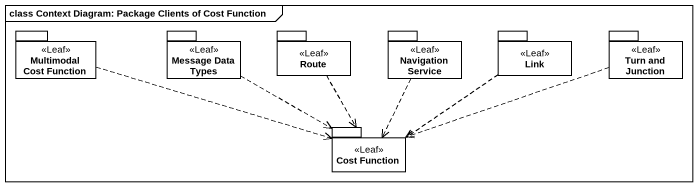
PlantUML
@startuml
mainframe class Context Diagram: Package Clients of Cost Function
package "Multimodal Cost Function" as Multimodal_Cost_Function <<Leaf>> {
}
package "Message Data Types" as Message_Data_Types <<Leaf>> {
}
package Route <<Leaf>> {
}
package "Navigation Service" as Navigation_Service <<Leaf>> {
}
package Link <<Leaf>> {
}
package "Turn and Junction" as Turn_and_Junction <<Leaf>> {
}
package "Cost Function" as Cost_Function <<Leaf>> {
}
Multimodal_Cost_Function .right.> Cost_Function
Message_Data_Types .right.> Cost_Function
Route ..> Cost_Function
Navigation_Service ..> Cost_Function
Link .left.> Cost_Function
Turn_and_Junction .left.> Cost_Function
@enduml
